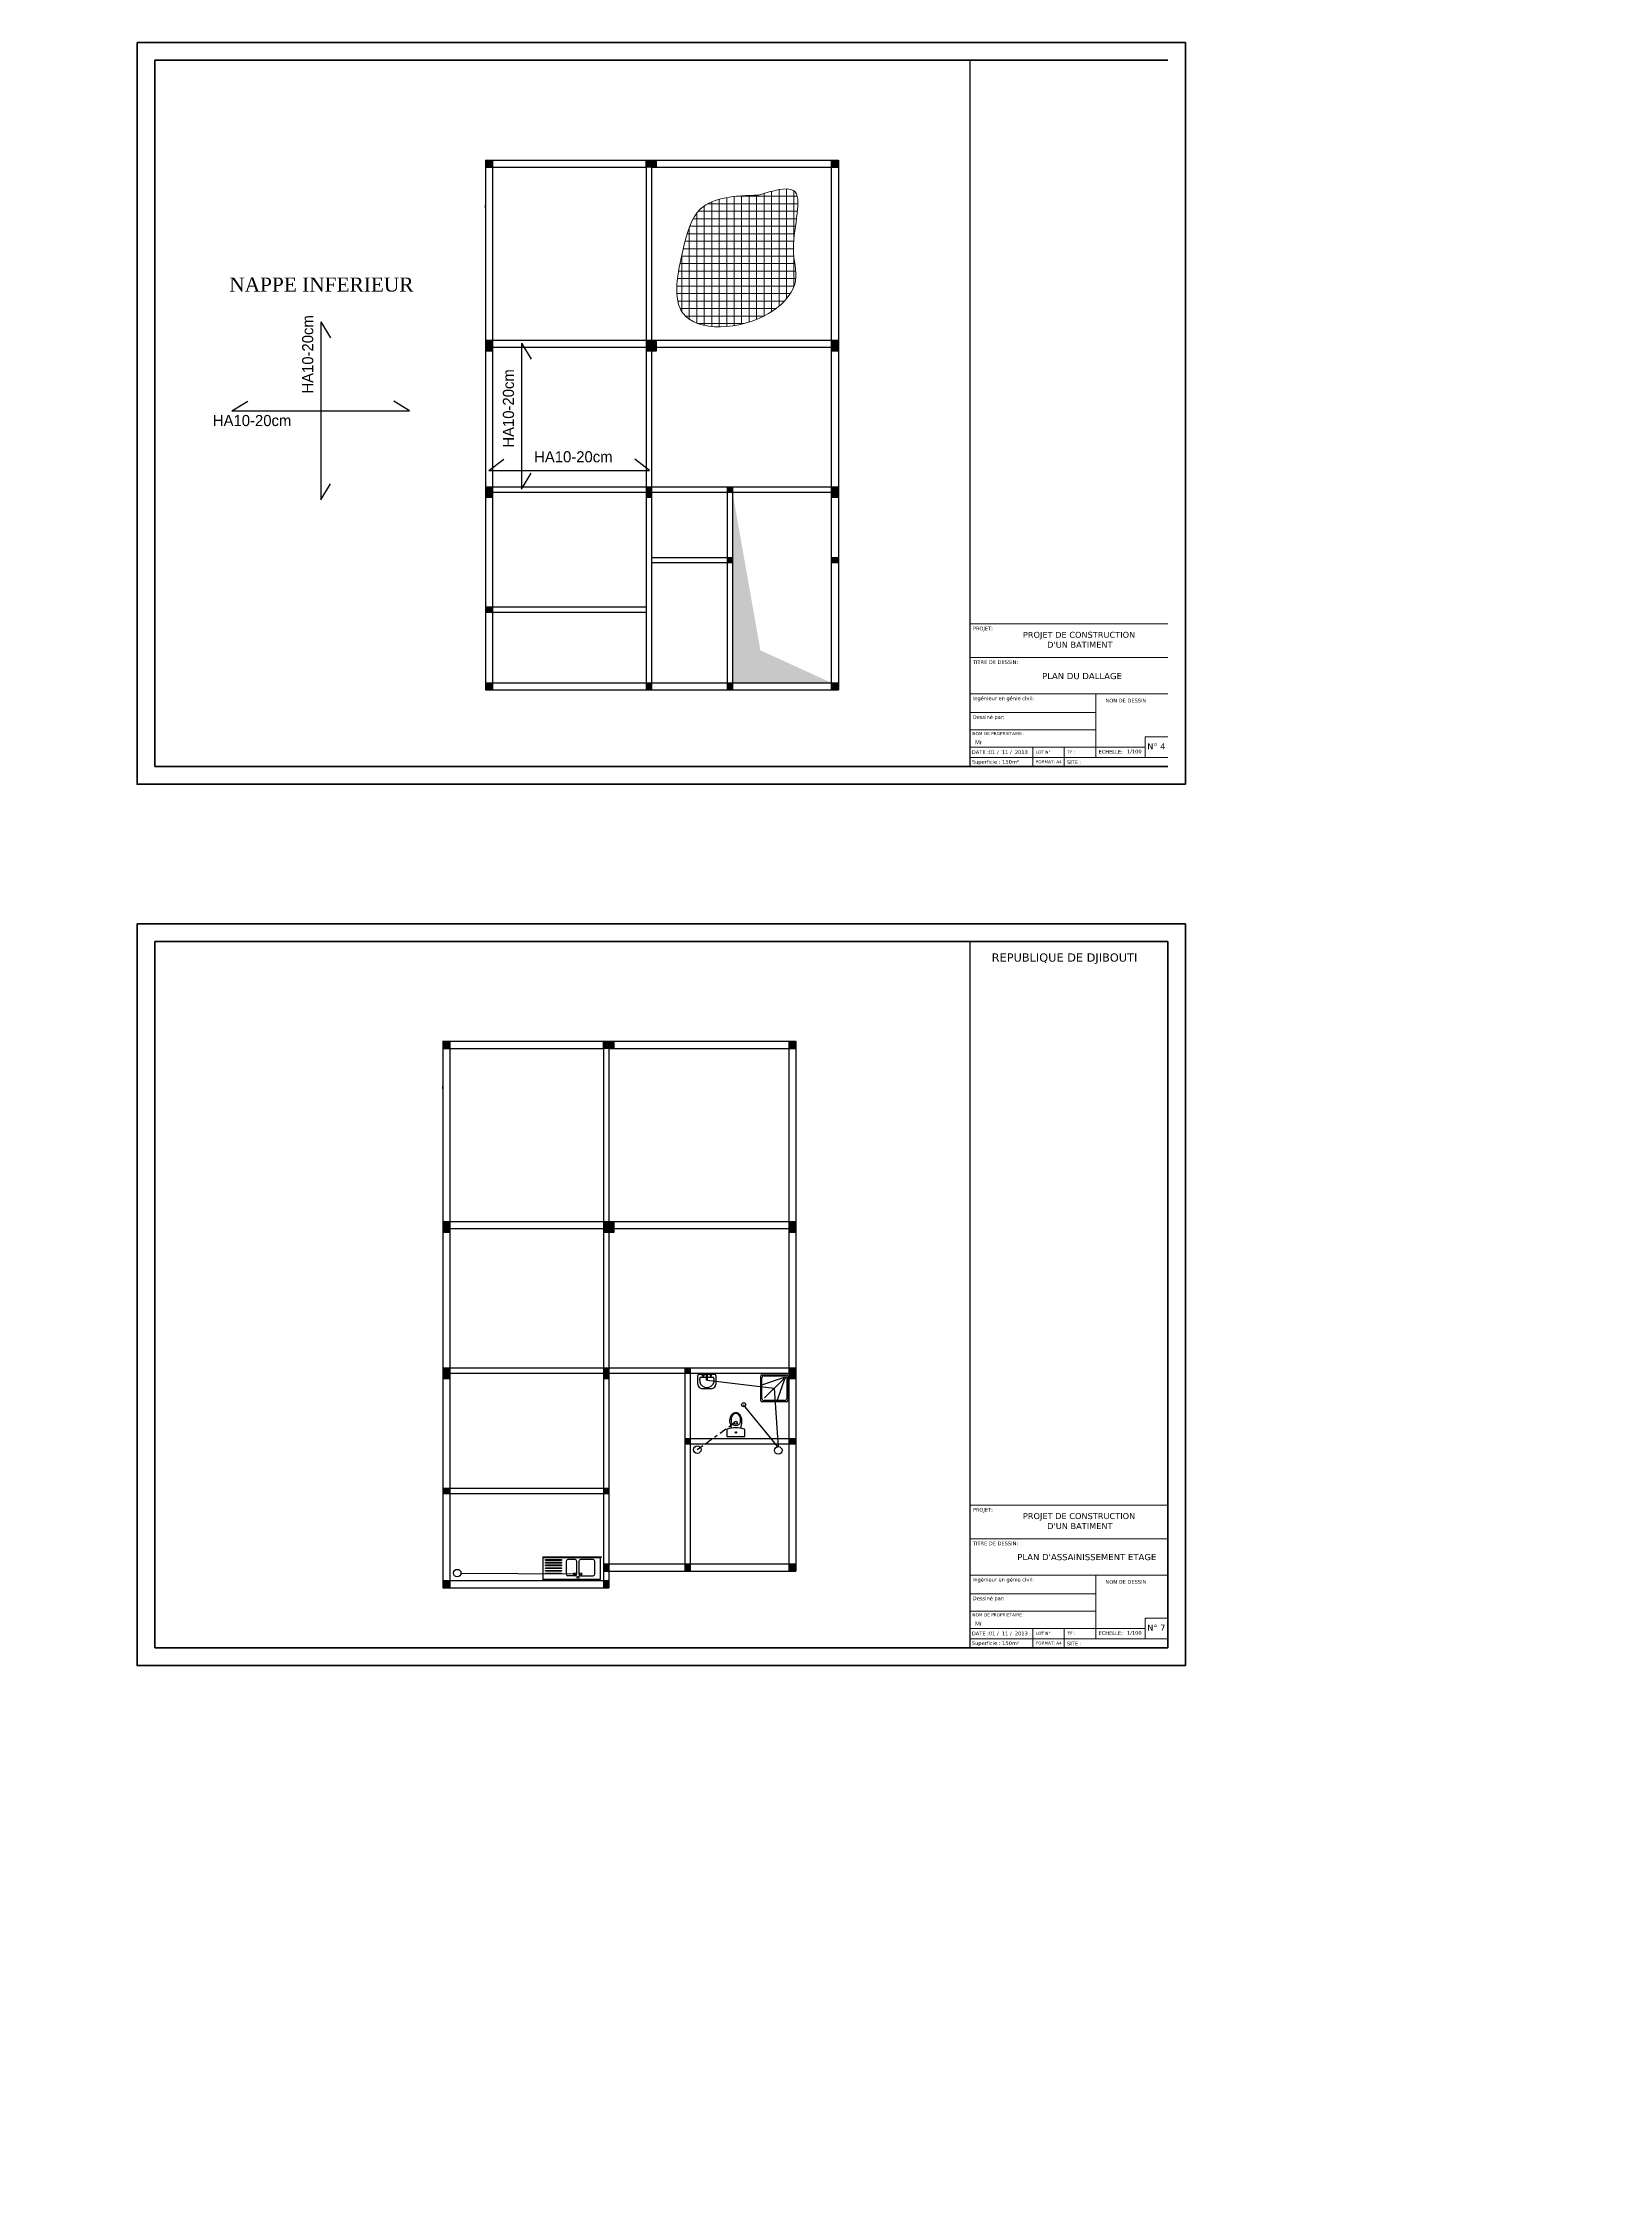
# Model space of a CAD drawing. Extents: x -110 to 3211, y -163 to 893.
# Drawn here: x 220.4 to 264.8, y -13.9 to 46.4 of the extents above; entities that cross this region are included whole.
import ezdxf

# ---------------------------------------------------------------- set-up
doc = ezdxf.new("R2010")
doc.units = 0
doc.header["$LTSCALE"] = 0.8
doc.header["$MEASUREMENT"] = 0
doc.linetypes.add('PB-EX41|BORDER4', pattern=[0.4375, 0.125, -0.0625, 0.125, -0.0625, 0, -0.0625])
doc.layers.get('0').update_dxf_attribs({"color": 5, "linetype": 'CONTINUOUS'})
doc.layers.get('DEFPOINTS').update_dxf_attribs({"linetype": 'CONTINUOUS'})
for name, color, linetype in [('COMBLDG', 7, 'CONTINUOUS'), ('COTATITION', 5, 'CONTINUOUS'), ('DIM', 1, 'CONTINUOUS'), ('Layer2', 1, 'CONTINUOUS'), ('PIPE', 50, 'CONTINUOUS'), ('POWER', 5, 'CONTINUOUS'), ('ST-SANITAIRE', 180, 'CONTINUOUS'), ('WALL', 6, 'CONTINUOUS')]:
    doc.layers.add(name, color=color, linetype=linetype)
doc.layers.add('DETAIL', color=1, linetype='CONTINUOUS', lineweight=35)
doc.dimstyles.new('ISO-25', dxfattribs={"dimtxt": 0.25, "dimasz": 0.25, "dimexe": 1.25, "dimexo": 0.625, "dimgap": 0.001, "dimtad": 1, "dimzin": 1, "dimtxsty": 'Standard', "dimblk": 'SMALL', "dimcen": 0.25, "dimse1": 1, "dimse2": 1, "dimazin": 0, "dimtfac": 1, "dimtmove": 1, "dimatfit": 3, "dimldrblk": 'SMALL', "dimfxl": 1, "dimarcsym": 0})

# ---------------------------------------------------------------- blocks, each defined once
blk = doc.blocks.new('_Small')
at = {"color": 0, "linetype": 'ByBlock', "lineweight": -2}
blk.add_circle((0, 0), 0.25, dxfattribs=at)
blk = doc.blocks.new('*D205')
at = {"layer": 'COTATITION', "color": 0, "lineweight": -2, "ltscale": 0.3, "transparency": 16777216}
blk.add_line((165.796, -13.864), (165.796, -10.864), dxfattribs=at)
at = {"layer": 'DEFPOINTS', "color": 0, "ltscale": 0.3, "transparency": 16777216}
for p in [(165.796, -10.864), (1312.923, -10.864), (165.796, -13.864)]:
    blk.add_point(p, dxfattribs=at)
at = {"layer": 'COTATITION', "color": 0, "lineweight": -2, "ltscale": 0.3, "transparency": 16777216, "xscale": 0.250000000000011, "yscale": 0.250000000000011, "zscale": 0.250000000000011}
for p, rotation in [((165.796, -10.864), 90), ((165.796, -13.864), 270)]:
    blk.add_blockref('_Small', p, dxfattribs=dict(at, rotation=rotation))
at = {"layer": 'COTATITION', "color": 0, "ltscale": 0.3, "transparency": 16777216, "insert": (165.649, -12.364), "char_height": 0.25, "attachment_point": 5, "rotation": 90}
blk.add_mtext('3,00', dxfattribs=at)

msp = doc.modelspace()

# ---------------------------------------------------------------- hatches: boundary and pattern name
at = {"layer": 'Layer2', "linetype": 'ByBlock', "lineweight": 13}
h = msp.add_hatch(dxfattribs=at)
h.set_pattern_fill('NET', scale=1.694251, style=0)
h.set_pattern_definition([(0, (299.29416, -39.69325), (0, 0.21178143), []), (90, (299.29416, -39.69325), (-0.21178143, 1e-17), [])])
edge = h.paths.add_edge_path()
edge.add_spline(control_points=[(240.683, 42.09), (240.044, 42.067), (238.933, 42.026), (238.488, 40.391), (238.049, 38.152), (240.764, 38.295), (241.906, 39.567), (241.497, 40.751), (242.154, 42.535), (241.087, 42.212), (240.683, 42.09)], knot_values=[0, 0, 0, 0, 0.994728, 1.730218, 2.804402, 4.232959, 4.94734, 5.483813, 6.450585, 7.039415, 7.039415, 7.039415, 7.039415], degree=3, periodic=0)

# ---------------------------------------------------------------- linework, layer by layer
at = {"color": 5, "lineweight": 40}
for p, q in [((223.58, 45.907), (252.28, 45.907)), ((223.58, 45.907), (223.58, 25.907)), ((223.58, 25.907), (252.28, 25.907)), ((223.58, 20.953), (252.28, 20.953)), ((223.58, 20.953), (223.58, 0.953)), ((252.28, 20.953), (252.28, 0.953)), ((223.58, 0.953), (252.28, 0.953))]:
    msp.add_line(p, q, dxfattribs=at)
for p, q in [((238.967, 8.42), (238.967, 8.662)), ((239.005, 8.701), (239.439, 8.701)), ((239.031, 8.62), (239.209, 8.62)), ((239.094, 8.646), (239.094, 8.684)), ((239.094, 8.684), (239.133, 8.684)), ((239.133, 8.646), (239.094, 8.646)), ((239.133, 8.684), (239.133, 8.646)), ((239.209, 8.671), (239.235, 8.671)), ((239.209, 8.531), (239.209, 8.671)), ((239.235, 8.569), (239.209, 8.569)), ((239.235, 8.531), (239.209, 8.531)), ((239.235, 8.671), (239.235, 8.531)), ((239.235, 8.62), (239.413, 8.62)), ((239.349, 8.684), (239.311, 8.684)), ((239.311, 8.684), (239.311, 8.646)), ((239.311, 8.646), (239.349, 8.646)), ((239.349, 8.646), (239.349, 8.684)), ((239.477, 8.662), (239.477, 8.42)), ((240.75, 7.954), (240.75, 8.658)), ((240.781, 8.689), (241.485, 8.689)), ((240.781, 8.016), (240.781, 8.597)), ((241.385, 8.597), (240.796, 8.406)), ((240.842, 8.658), (241.423, 8.658)), ((241.401, 8.574), (240.857, 8.031)), ((241.423, 8.559), (241.209, 7.97)), ((241.485, 8.597), (241.485, 8.016)), ((241.515, 8.658), (241.515, 7.954)), ((239.349, 8.293), (239.094, 8.293)), ((241.485, 7.924), (240.781, 7.924)), ((241.423, 7.954), (240.842, 7.954)), ((239.883, 7.312), (239.907, 7.17)), ((240.199, 7.312), (240.175, 7.17)), ((239.786, 7.129), (239.786, 6.937)), ((239.786, 6.937), (240.296, 6.937)), ((240.296, 6.937), (240.296, 7.129)), ((234.571, 3.533), (236.246, 3.533)), ((234.571, 3.533), (234.571, 2.858)), ((236.203, 3.505), (234.571, 3.505)), ((235.234, 3.403), (235.234, 3.046)), ((235.489, 3.454), (235.285, 3.454)), ((235.54, 3.046), (235.54, 3.403)), ((235.591, 3.403), (235.591, 3.046)), ((235.999, 3.454), (235.642, 3.454)), ((236.05, 3.046), (236.05, 3.403)), ((236.203, 3.505), (236.203, 2.893)), ((236.203, 2.893), (234.571, 2.893)), ((235.489, 2.995), (235.285, 2.995)), ((235.642, 2.995), (235.999, 2.995))]:
    msp.add_line(p, q)
at = {"color": 5, "lineweight": 100}
for points in [[(223.08, 46.407), (252.78, 46.407), (252.78, 25.407), (223.08, 25.407)], [(223.08, 21.453), (252.78, 21.453), (252.78, 0.453), (223.08, 0.453)]]:
    msp.add_lwpolyline(points, close=True, dxfattribs=at)
msp.add_lwpolyline([(239.883, 7.312, -0.118499), (239.889, 7.477, -0.081032), (239.924, 7.551, -0.107012), (239.981, 7.605, -0.137195), (240.041, 7.622, -0.137195), (240.1, 7.605, -0.107012), (240.157, 7.551, -0.081032), (240.192, 7.477, -0.118499), (240.199, 7.312, -0.069003)], format="xyb")
for points in [[(239.921, 7.337, -0.118499), (239.927, 7.483, -0.081032), (239.957, 7.547, -0.107012), (240.002, 7.589, -0.137195), (240.041, 7.6, -0.137195), (240.08, 7.589, -0.107012), (240.125, 7.547, -0.081032), (240.155, 7.483, -0.118499), (240.161, 7.337, -0.820787)], [(234.658, 3.428, -0.414214), (234.648, 3.438), (234.648, 3.444, -0.414214), (234.658, 3.454), (235.097, 3.454, -0.414214), (235.107, 3.444), (235.107, 3.438, -0.414214), (235.097, 3.428)], [(234.658, 3.352, -0.414214), (234.648, 3.362), (234.648, 3.367, -0.414214), (234.658, 3.377), (235.097, 3.377, -0.414214), (235.107, 3.367), (235.107, 3.362, -0.414214), (235.097, 3.352)], [(234.658, 3.275, -0.414214), (234.648, 3.285), (234.648, 3.291, -0.414214), (234.658, 3.301), (235.097, 3.301, -0.414214), (235.107, 3.291), (235.107, 3.285, -0.414214), (235.097, 3.275)], [(234.658, 3.199, -0.414214), (234.648, 3.209), (234.648, 3.214, -0.414214), (234.658, 3.224), (235.097, 3.224, -0.414214), (235.107, 3.214), (235.107, 3.209, -0.414214), (235.097, 3.199)], [(234.658, 3.122, -0.414214), (234.648, 3.132), (234.648, 3.138, -0.414214), (234.658, 3.148), (235.097, 3.148, -0.414214), (235.107, 3.138), (235.107, 3.132, -0.414214), (235.097, 3.122)], [(234.658, 3.046, -0.414214), (234.648, 3.056), (234.648, 3.061, -0.414214), (234.658, 3.071), (235.097, 3.071, -0.414214), (235.107, 3.061), (235.107, 3.056, -0.414214), (235.097, 3.046)]]:
    msp.add_lwpolyline(points, format="xyb", close=True)
for centre, radius in [((241.423, 8.597), 0.023), ((240.262, 7.837), 0.0573), ((240.043, 7.325), 0.045), ((238.951, 6.566), 0.106), ((240.043, 7.052), 0.02), ((241.245, 6.545), 0.106), ((232.15, 3.071), 0.106), ((235.479, 3.046), 0.0306), ((235.653, 3.046), 0.0306), ((235.571, 2.954), 0.0306)]:
    msp.add_circle(centre, radius)
for centre, radius, start, end in [((239.005, 8.662), 0.0382, 90, 180), ((239.222, 8.535), 0.209, 156.06698, 23.93302), ((239.439, 8.662), 0.0382, 0, 90), ((240.781, 8.658), 0.0306, 90, 180), ((240.842, 8.597), 0.0612, 90, 180), ((241.423, 8.597), 0.0612, 0, 90), ((241.485, 8.658), 0.0306, 0, 90), ((239.094, 8.42), 0.127, 180, 270), ((239.349, 8.42), 0.127, 270, 0), ((240.781, 7.954), 0.0306, 180, 270), ((240.842, 8.016), 0.0612, 180, 270), ((241.423, 8.016), 0.0612, 270, 0), ((241.485, 7.954), 0.0306, 270, 0), ((239.804, 7.129), 0.0185, 90.00334, 180.00334), ((240.041, 6.394), 0.789, 72.57, 107.43667), ((240.277, 7.129), 0.0185, 0.00334, 90.00334), ((235.285, 3.403), 0.051, 90, 180), ((235.285, 3.046), 0.051, 180, 270), ((235.489, 3.403), 0.051, 0, 90), ((235.489, 3.046), 0.051, 270, 0), ((235.642, 3.403), 0.051, 90, 180), ((235.642, 3.046), 0.051, 180, 270), ((235.999, 3.403), 0.051, 0, 90), ((235.999, 3.046), 0.051, 270, 0)]:
    msp.add_arc(centre, radius, start, end)
at = {"layer": 'COMBLDG', "color": 7, "lineweight": 30}
for p, q in [((246.681, 25.907), (246.681, 45.907)), ((246.681, 0.953), (246.681, 20.953))]:
    msp.add_line(p, q, dxfattribs=at)
at = {"layer": 'COMBLDG', "color": 7, "lineweight": 9}
for p, q in [((246.681, 29.949, 0.176), (252.28, 29.949, -0.565)), ((246.681, 28.996, 0.176), (252.28, 28.996, -0.565)), ((246.681, 27.97, 0.176), (252.28, 27.97, -0.565)), ((250.238, 27.97, -0.295), (250.238, 26.162, -0.532)), ((246.681, 27.439, 0), (250.238, 27.439, -0.47)), ((246.681, 26.951, 0.176), (250.238, 26.951, -0.295)), ((251.641, 26.75, -1.065), (252.28, 26.75, -1.13)), ((251.641, 26.75, 0), (251.641, 26.162, 0)), ((246.681, 26.456), (251.641, 26.456, -0.5)), ((246.681, 26.162, 0), (252.28, 26.162)), ((248.459, 26.456, 0.039), (248.459, 25.907, -0.033)), ((249.348, 25.907, 0), (249.348, 26.456, 0)), ((246.681, 4.995, 0.176), (252.28, 4.995, -0.565)), ((246.681, 4.042, 0.176), (252.28, 4.042, -0.565)), ((246.681, 3.016, 0.176), (252.28, 3.016, -0.565)), ((246.681, 2.485, 0), (250.238, 2.485, -0.47)), ((250.238, 3.016, -0.295), (250.238, 1.208, -0.532)), ((246.681, 1.997, 0.176), (250.238, 1.997, -0.295)), ((246.681, 1.502), (251.641, 1.502, -0.5)), ((246.681, 1.208, 0), (252.28, 1.208)), ((248.459, 1.502, 0.039), (248.459, 0.953, -0.033)), ((249.348, 0.953, 0), (249.348, 1.502, 0)), ((251.641, 1.797, -1.065), (252.28, 1.797, -1.13)), ((251.641, 1.797, 0), (251.641, 1.208, 0))]:
    msp.add_line(p, q, dxfattribs=at)
at = {"layer": 'DETAIL', "color": 5, "linetype": 'Continuous', "lineweight": -3}
for p, q in [((228.284, 38.5), (228.284, 33.465)), ((228.284, 38.5), (228.557, 38.048)), ((233.97, 37.899), (233.97, 33.76)), ((233.97, 37.899), (234.243, 37.448)), ((228.284, 33.465), (228.557, 33.917)), ((233.97, 33.76), (234.243, 34.212))]:
    msp.add_line(p, q, dxfattribs=at)
at = {"layer": 'DETAIL', "color": 3, "linetype": 'ByBlock', "lineweight": -3}
for p, q in [((225.767, 35.982), (226.218, 36.256)), ((230.801, 35.982), (230.35, 36.256)), ((225.767, 35.982), (230.801, 35.982)), ((233.048, 34.292), (233.467, 34.613)), ((237.599, 34.292), (237.181, 34.613)), ((233.048, 34.292), (237.599, 34.292))]:
    msp.add_line(p, q, dxfattribs=at)
at = {"layer": 'Layer2', "color": 5, "linetype": 'ByBlock', "lineweight": 13}
msp.add_spline([(240.683, 42.09), (239.043, 41.7), (238.549, 40.556), (238.549, 38.736), (240.969, 38.736), (241.733, 39.675), (241.672, 40.582), (241.672, 42.22), (240.683, 42.09)], degree=3, dxfattribs=at)
at = {"layer": 'PIPE', "color": 7, "ltscale": 0.8}
msp.add_solid([(239.948, 28.282), (242.748, 28.282), (239.948, 33.682), (240.738, 29.199)], dxfattribs=at)
at = {"layer": 'POWER', "ltscale": 0.8}
for p, q in [((237.649, 42.882), (237.499, 42.882)), ((242.748, 42.882), (242.948, 42.882))]:
    msp.add_line(p, q, dxfattribs=at)
for points in [[(232.948, 42.882), (233.148, 42.882), (232.948, 43.082), (233.148, 43.082)], [(237.499, 42.882), (237.799, 42.882), (237.499, 43.082), (237.799, 43.082)], [(242.748, 42.882), (242.948, 42.882), (242.748, 43.082), (242.948, 43.082)], [(232.948, 37.682), (233.148, 37.682), (232.948, 37.982), (233.148, 37.982)], [(237.499, 37.682), (237.799, 37.682), (237.499, 37.982), (237.799, 37.982)], [(242.748, 37.682), (242.948, 37.682), (242.748, 37.982), (242.948, 37.982)], [(232.948, 33.832), (233.148, 33.832), (232.948, 33.532), (233.148, 33.532)], [(237.499, 33.832), (237.649, 33.832), (237.499, 33.532), (237.649, 33.532)], [(239.798, 33.832), (239.948, 33.832), (239.798, 33.682), (239.948, 33.682)], [(242.748, 33.832), (242.948, 33.832), (242.748, 33.532), (242.948, 33.532)], [(239.798, 31.682), (239.948, 31.682), (239.798, 31.832), (239.948, 31.832)], [(242.748, 31.682), (242.948, 31.682), (242.748, 31.832), (242.948, 31.832)], [(232.948, 30.282), (233.148, 30.282), (232.948, 30.432), (233.148, 30.432)], [(232.948, 28.082), (233.148, 28.082), (232.948, 28.282), (233.148, 28.282)], [(237.499, 28.082), (237.649, 28.082), (237.499, 28.282), (237.649, 28.282)], [(239.798, 28.082), (239.948, 28.082), (239.798, 28.282), (239.948, 28.282)], [(242.748, 28.082), (242.948, 28.082), (242.748, 28.282), (242.948, 28.282)]]:
    msp.add_solid(points, dxfattribs=at)
at = {"layer": 'ST-SANITAIRE', "color": 1, "lineweight": 30, "ltscale": 0.3}
for p, q in [((239.235, 8.531), (241.129, 8.303)), ((241.129, 8.303), (241.245, 6.637)), ((241.245, 6.637), (240.262, 7.837)), ((232.256, 3.071), (235.479, 3.046))]:
    msp.add_line(p, q, dxfattribs=at)
at = {"layer": 'ST-SANITAIRE', "color": 6, "linetype": 'PB-EX41|BORDER4', "lineweight": 30, "ltscale": 2}
msp.add_line((238.951, 6.566), (240.041, 7.361), dxfattribs=at)
at = {"layer": 'WALL'}
for p, q in [((232.948, 43.082), (232.948, 28.082)), ((232.948, 43.082), (242.948, 43.082)), ((232.948, 43.082), (232.948, 29.257)), ((232.948, 42.882), (237.499, 42.882)), ((233.148, 43.082), (233.148, 28.082)), ((237.499, 43.082), (237.499, 28.082)), ((237.499, 42.882), (237.499, 43.082)), ((237.649, 42.882), (237.499, 42.882)), ((237.649, 42.882), (242.948, 42.882)), ((237.649, 42.882), (237.649, 37.982)), ((237.799, 42.882), (237.799, 43.082)), ((242.748, 43.082), (242.748, 28.082)), ((242.948, 43.082), (242.948, 32.732)), ((232.948, 41.882), (232.948, 41.807)), ((232.948, 41.882), (232.948, 41.807)), ((232.948, 41.732), (232.948, 41.807)), ((232.948, 41.732), (232.948, 41.807)), ((232.948, 37.982), (242.948, 37.982)), ((232.948, 37.682), (233.148, 37.682)), ((233.148, 37.782), (237.499, 37.782)), ((237.499, 37.682), (237.799, 37.682)), ((237.649, 37.682), (237.649, 28.082)), ((237.799, 37.682), (237.799, 37.982)), ((237.799, 37.782), (242.748, 37.782)), ((242.748, 37.682), (242.948, 37.682)), ((232.948, 33.832), (242.948, 33.832)), ((237.499, 33.832), (237.649, 33.832)), ((239.798, 33.832), (239.798, 28.082)), ((239.948, 33.832), (239.948, 28.082)), ((232.948, 33.532), (233.148, 33.532)), ((233.148, 33.682), (237.499, 33.682)), ((237.499, 33.532), (237.649, 33.532)), ((237.649, 33.682), (242.748, 33.682)), ((242.748, 33.532), (242.948, 33.532)), ((242.948, 32.732), (242.948, 28.082)), ((237.649, 31.832), (239.948, 31.832)), ((237.649, 31.682), (239.948, 31.682)), ((242.748, 31.832), (242.948, 31.832)), ((242.748, 31.682), (242.948, 31.682)), ((232.948, 30.432), (237.499, 30.432)), ((232.948, 30.282), (237.499, 30.282)), ((232.948, 28.282), (242.948, 28.282)), ((232.948, 28.082), (242.948, 28.082))]:
    msp.add_line(p, q, dxfattribs=at)
at = {"layer": 'WALL', "color": 7}
for p, q in [((231.745, 18.129), (231.745, 2.658)), ((231.745, 18.129), (241.745, 18.129)), ((231.745, 18.129), (231.745, 2.658)), ((231.945, 18.129), (231.945, 2.658)), ((236.296, 18.129), (236.296, 2.658)), ((236.296, 17.929), (236.296, 18.129)), ((236.596, 17.929), (236.596, 18.129)), ((241.545, 18.129), (241.545, 3.129)), ((241.745, 18.129), (241.745, 7.779)), ((231.745, 17.929), (236.296, 17.929)), ((236.446, 17.929), (236.296, 17.929)), ((236.446, 17.929), (236.296, 17.929)), ((236.446, 17.929), (241.745, 17.929)), ((236.446, 17.929), (236.446, 13.029)), ((241.545, 17.929), (241.745, 17.929)), ((231.745, 16.929), (231.745, 16.854)), ((231.745, 16.929), (231.745, 16.854)), ((231.745, 16.779), (231.745, 16.854)), ((231.745, 16.779), (231.745, 16.854)), ((231.745, 13.029), (241.745, 13.029)), ((231.745, 12.729), (231.945, 12.729)), ((231.945, 12.829), (236.296, 12.829)), ((236.296, 12.729), (236.596, 12.729)), ((236.446, 12.729), (236.446, 2.658)), ((236.596, 12.729), (236.596, 13.029)), ((236.596, 12.829), (241.545, 12.829)), ((241.545, 12.729), (241.745, 12.729)), ((231.745, 8.879), (241.745, 8.879)), ((231.745, 8.579), (231.945, 8.579)), ((231.945, 8.729), (236.296, 8.729)), ((236.296, 8.879), (236.446, 8.879)), ((236.296, 8.579), (236.446, 8.579)), ((236.446, 8.729), (241.545, 8.729)), ((238.595, 8.879), (238.595, 3.129)), ((238.745, 8.879), (238.745, 3.129)), ((241.545, 8.579), (241.745, 8.579)), ((241.745, 7.779), (241.745, 3.129)), ((238.595, 6.879), (241.745, 6.879)), ((238.595, 6.729), (241.745, 6.729)), ((231.745, 5.479), (236.446, 5.479)), ((231.745, 5.329), (236.446, 5.329)), ((236.296, 3.329), (241.745, 3.329)), ((236.296, 3.129), (241.745, 3.129)), ((231.745, 2.858), (236.446, 2.858)), ((231.745, 2.658), (236.446, 2.658))]:
    msp.add_line(p, q, dxfattribs=at)
for points in [[(231.745, 17.929), (231.945, 17.929), (231.745, 18.129), (231.945, 18.129)], [(236.296, 17.929), (236.596, 17.929), (236.296, 18.129), (236.596, 18.129)], [(241.545, 17.929), (241.745, 17.929), (241.545, 18.129), (241.745, 18.129)], [(231.745, 12.729), (231.945, 12.729), (231.745, 13.029), (231.945, 13.029)], [(236.296, 12.729), (236.596, 12.729), (236.296, 13.029), (236.596, 13.029)], [(241.545, 12.729), (241.745, 12.729), (241.545, 13.029), (241.745, 13.029)], [(231.745, 8.879), (231.945, 8.879), (231.745, 8.579), (231.945, 8.579)], [(236.296, 8.879), (236.446, 8.879), (236.296, 8.579), (236.446, 8.579)], [(238.595, 8.879), (238.745, 8.879), (238.595, 8.729), (238.745, 8.729)], [(241.545, 8.879), (241.745, 8.879), (241.545, 8.579), (241.745, 8.579)], [(238.595, 6.729), (238.745, 6.729), (238.595, 6.879), (238.745, 6.879)], [(241.545, 6.729), (241.745, 6.729), (241.545, 6.879), (241.745, 6.879)], [(231.745, 5.329), (231.945, 5.329), (231.745, 5.479), (231.945, 5.479)], [(236.296, 5.479), (236.446, 5.479), (236.296, 5.329), (236.446, 5.329)], [(236.296, 3.129), (236.446, 3.129), (236.296, 3.329), (236.446, 3.329)], [(238.595, 3.129), (238.745, 3.129), (238.595, 3.329), (238.745, 3.329)], [(241.545, 3.129), (241.745, 3.129), (241.545, 3.329), (241.745, 3.329)], [(231.745, 2.658), (231.945, 2.658), (231.745, 2.858), (231.945, 2.858)], [(236.296, 2.658), (236.446, 2.658), (236.296, 2.858), (236.446, 2.858)]]:
    msp.add_solid(points, dxfattribs=at)

# ---------------------------------------------------------------- texts
at = {"layer": 'COMBLDG', "color": 7, "lineweight": 9, "attachment_point": 1}
for s, insert, char_height, width in [('{\\fVerdana|b0|i0|c0|p34;\\C55;PROJET:}', (246.755, 29.871, -0.147), 0.10489, 11.75043), ("\\pi1.5704;{\\fVerdana|b0|i0|c0|p34;PROJET DE CONSTRUCTION \\P\\pi2.259;D'UN BATIMENT }", (246.604, 29.723, 0.603), 0.16932, 6.38547), ('{\\fVerdana|b0|i0|c0|p34;\\C55;TITRE DE DESSIN:}', (246.755, 28.918, -0.147), 0.10489, 11.75043), ('{\\fVerdana|b0|i0|c0|p34;PLAN DU DALLAGE}', (248.718, 28.559, -0.663), 0.17573, 5.65342), ('{\\fVerdana|b0|i0|c0|p34;\\C55;Ingénieur en génie civil:}', (246.755, 27.892, -0.147), 0.10489, 11.75043), ('{\\fVerdana|b0|i0|c0|p34;NON DE DESSIN}', (250.515, 27.829, -0.478), 0.10489, 11.75043), ('{\\fVerdana|b0|i0|c0|p34;\\C55;Dessiné par:}', (246.755, 27.361, -0.323), 0.10489, 11.75043), ('{\\fVerdana|b0|i0|c0|p34;\\C55;NOM DE PROPRIETAIRE :}', (246.743, 26.886, -0.094), 0.08772, 9.82617), ('{\\fArial|b0|i0|c0|p34; \\fColonna MT|b0|i0|c0|p82; \\H1.143x;Mr }', (246.739, 26.66, -0.176), 0.10489, 11.75043), ('{\\fVerdana|b0|i0|c0|p34;N° 4}', (251.698, 26.566, -0.12), 0.1704, 19.08879), ('{\\fVerdana|b0|i0|c0|p34;Superficie : 150m²}', (246.729, 26.094, -0.32), 0.10489, 11.75043), ('{\\fVerdana|b0|i0|c0|p34;DATE :01 /  11 /  2013}', (246.729, 26.369, -0.323), 0.10489, 11.75043), ('{\\fVerdana|b0|i0|c0|p34;LOT N° }', (248.542, 26.362, -0.228), 0.08651, 9.69138), ('{\\fVerdana|b0|i0|c0|p34;FORMAT: A4}', (248.542, 26.087, -0.264), 0.08651, 9.69138), ('{\\fVerdana|b0|i0|c0|p34;SITE : }', (249.423, 26.084, -0.323), 0.10489, 11.75043), ('{\\fVerdana|b0|i0|c0|p34;TF : }', (249.44, 26.362, -0.267), 0.08651, 9.69138), ('{\\fVerdana|b0|i0|c0|p34;ECHELLE:}', (250.318, 26.379, -0.668), 0.10489, 11.75043), ('{\\fVerdana|b0|i0|c0|p34;1/100}', (251.123, 26.387, -0.565), 0.10489, 11.75043), ('\\pi1.6214;{\\fVerdana|b0|i0|c0|p34;REPUBLIQUE DE DJIBOUTI}', (245.67, 20.618, -0.623), 0.23381, 7.52173), ('{\\fVerdana|b0|i0|c0|p34;\\C55;PROJET:}', (246.755, 4.917, -0.147), 0.10489, 11.75043), ("\\pi1.5704;{\\fVerdana|b0|i0|c0|p34;PROJET DE CONSTRUCTION \\P\\pi2.259;D'UN BATIMENT }", (246.604, 4.77, 0.603), 0.16932, 6.38547), ('{\\fVerdana|b0|i0|c0|p34;\\C55;TITRE DE DESSIN:}', (246.755, 3.964, -0.147), 0.10489, 11.75043), ("{\\fVerdana|b0|i0|c0|p34;PLAN D'ASSAINISSEMENT ETAGE}", (248.017, 3.613, -0.663), 0.17573, 5.65342), ('{\\fVerdana|b0|i0|c0|p34;\\C55;Ingénieur en génie civil:}', (246.755, 2.938, -0.147), 0.10489, 11.75043), ('{\\fVerdana|b0|i0|c0|p34;\\C55;Dessiné par:}', (246.755, 2.407, -0.323), 0.10489, 11.75043), ('{\\fVerdana|b0|i0|c0|p34;NON DE DESSIN}', (250.515, 2.875, -0.478), 0.10489, 11.75043), ('{\\fVerdana|b0|i0|c0|p34;\\C55;NOM DE PROPRIETAIRE :}', (246.743, 1.932, -0.094), 0.08772, 9.82617), ('{\\fVerdana|b0|i0|c0|p34;DATE :01 /  11 /  2013}', (246.729, 1.415, -0.323), 0.10489, 11.75043), ('{\\fArial|b0|i0|c0|p34; \\fColonna MT|b0|i0|c0|p82; \\H1.143x;Mr }', (246.739, 1.706, -0.176), 0.10489, 11.75043), ('{\\fVerdana|b0|i0|c0|p34;LOT N° }', (248.542, 1.408, -0.228), 0.08651, 9.69138), ('{\\fVerdana|b0|i0|c0|p34;TF : }', (249.44, 1.408, -0.267), 0.08651, 9.69138), ('{\\fVerdana|b0|i0|c0|p34;ECHELLE:}', (250.318, 1.425, -0.668), 0.10489, 11.75043), ('{\\fVerdana|b0|i0|c0|p34;1/100}', (251.123, 1.433, -0.565), 0.10489, 11.75043), ('{\\fVerdana|b0|i0|c0|p34;N° 7}', (251.698, 1.613, -0.12), 0.1704, 19.08879), ('{\\fVerdana|b0|i0|c0|p34;Superficie : 150m²}', (246.729, 1.141, -0.32), 0.10489, 11.75043), ('{\\fVerdana|b0|i0|c0|p34;FORMAT: A4}', (248.542, 1.133, -0.264), 0.08651, 9.69138), ('{\\fVerdana|b0|i0|c0|p34;SITE : }', (249.423, 1.13, -0.323), 0.10489, 11.75043)]:
    msp.add_mtext(s, dxfattribs=dict(at, insert=insert, char_height=char_height, width=width))
at = {"layer": 'DETAIL', "color": 7, "linetype": 'ByBlock', "lineweight": -3, "insert": (225.692, 39.756), "char_height": 0.4, "width": 5.48057, "attachment_point": 1}
msp.add_mtext('{\\fTimes New Roman|b0|i0|c0|p18;\\C6;NAPPE INFERIEUR}', dxfattribs=at)
at = {"layer": 'DETAIL', "color": 1, "linetype": 'ByBlock', "lineweight": -3, "char_height": 0.3146, "width": 0.56674, "attachment_point": 1, "rotation": 90}
for insert in [(227.757, 36.468), (233.443, 34.938)]:
    msp.add_mtext('HA10-20cm', dxfattribs=dict(at, insert=insert))
at = {"layer": 'DETAIL', "linetype": 'ByBlock', "lineweight": -3, "insert": (234.329, 34.837), "char_height": 0.31465, "width": 0.56674, "attachment_point": 1}
msp.add_mtext('{\\C1;HA10-20cm}', dxfattribs=at)
at = {"layer": 'DIM', "linetype": 'ByBlock', "lineweight": -3, "insert": (225.228, 35.864), "char_height": 0.31465, "width": 0.56674, "attachment_point": 1}
msp.add_mtext('{\\C1;HA10-20cm}', dxfattribs=at)

# ---------------------------------------------------------------- dimensions: what is measured, and where the dimension line sits
at = {"layer": 'COTATITION', "ltscale": 0.3}
dim = msp.add_linear_dim(base=(165.796, -10.864), p1=(165.796, -13.864), p2=(1312.923, -10.864), angle=90, dimstyle='ISO-25', override={"dimfxl": 1.25, "dimarcsym": 2}, dxfattribs=at)
dim.commit()
dim.dimension.update_dxf_attribs({"geometry": '*D205', "text_midpoint": (165.649, -12.364)})

doc.saveas('drawing.dxf')
